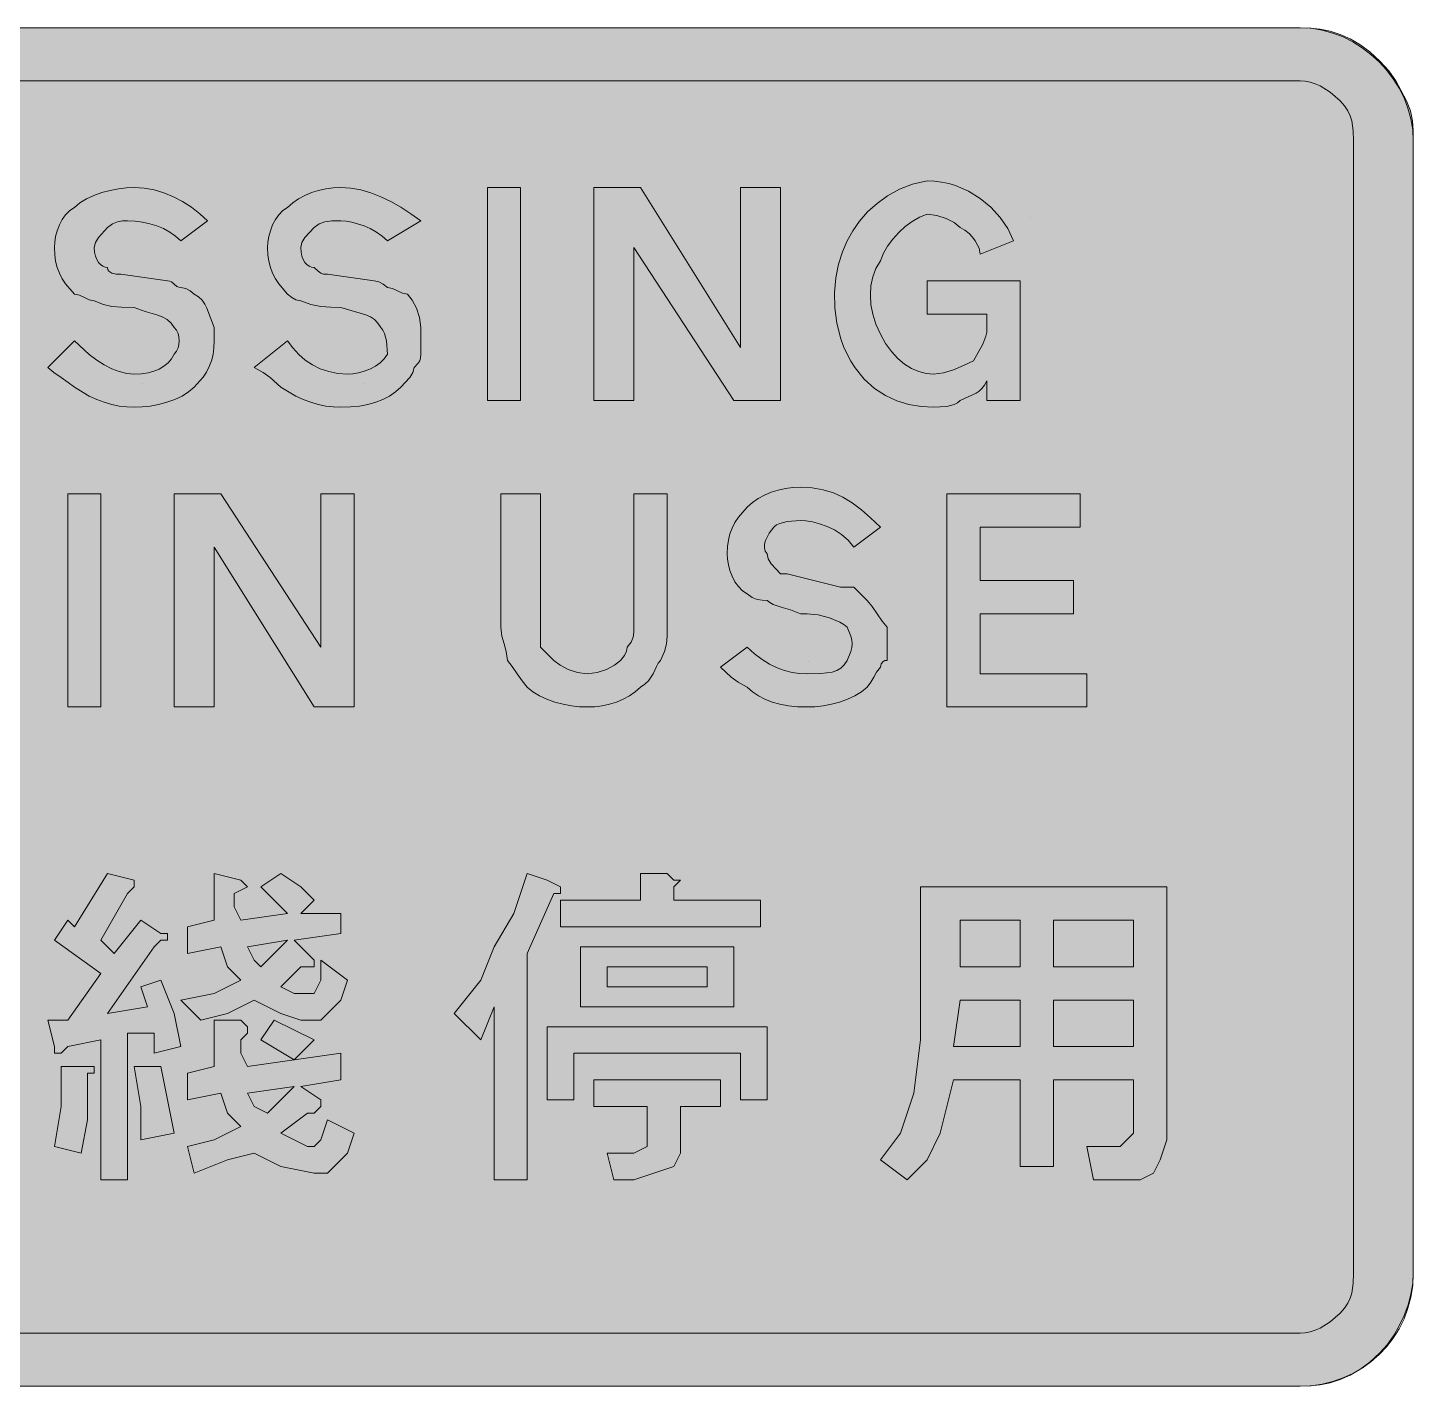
# Model space of a CAD drawing. Header units: metres. Extents: x 67 to 502, y 13 to 258.
# Drawn here: x 252.7 to 502.3, y 13.4 to 258.2 of the extents above; entities that cross this region are included whole.
import ezdxf

# ---------------------------------------------------------------- set-up
doc = ezdxf.new("R2010")
doc.units = ezdxf.units.M
for name, color, linetype, true_color in [('FILL_RED_FF0000', 7, 'Continuous', 0xff0000), ('FILL_WHITE_FFFFFF', 7, 'Continuous', 0xffffff), ('STROKE_RED_FF0000', 7, 'Continuous', 0xff0000), ('STROKE_WHITE_FFFFFF', 7, 'Continuous', 0xffffff)]:
    doc.layers.add(name, color=color, linetype=linetype, true_color=true_color)

msp = doc.modelspace()

# ---------------------------------------------------------------- hatches: boundary and pattern name
at = {"layer": 'FILL_RED_FF0000', "true_color": 0xff0000}
h = msp.add_hatch(color=7, dxfattribs=at)
h.dxf.hatch_style = 1
h.paths.add_polyline_path([(87.09, 23.04), (86.19, 23.1), (85.29, 23.26), (84.39, 23.55), (83.49, 23.94), (81.69, 25.06), (79.89, 26.64), (78.31, 28.44), (77.19, 30.24), (76.8, 31.14), (76.51, 32.04), (76.35, 32.94), (76.29, 33.84), (76.29, 237.84), (76.31, 238.74), (76.44, 239.64), (76.8, 240.54), (77.49, 241.44), (77.7, 242.34), (78.24, 243.24), (79.89, 245.04), (80.79, 245.75), (81.69, 246.24), (82.59, 246.73), (83.49, 247.44), (84.39, 247.63), (85.29, 248.04), (86.19, 248.45), (87.09, 248.64), (481.89, 248.64), (482.79, 248.58), (483.69, 248.42), (484.59, 248.13), (485.49, 247.74), (487.29, 246.62), (489.09, 245.04), (489.88, 244.14), (490.48, 243.24), (490.9, 242.34), (491.19, 241.44), (491.45, 239.64), (491.49, 237.84), (491.49, 33.84), (491.45, 32.04), (491.19, 30.24), (490.9, 29.34), (490.48, 28.44), (489.88, 27.54), (489.09, 26.64), (487.29, 25.06), (485.49, 23.94), (484.59, 23.55), (483.69, 23.26), (482.79, 23.1), (481.89, 23.04), (87.09, 23.04)])
at = {"layer": 'FILL_WHITE_FFFFFF', "true_color": 0xffffff}
h = msp.add_hatch(color=7, dxfattribs=at)
h.dxf.hatch_style = 1
h.paths.add_polyline_path([(87.09, 13.44), (85.29, 13.46), (83.49, 13.59), (81.69, 13.95), (79.89, 14.64), (77.41, 15.56), (75.39, 16.59), (74.55, 17.18), (73.81, 17.85), (73.2, 18.59), (72.69, 19.44), (71.1, 21.24), (69.84, 23.04), (67.89, 26.64), (67.2, 28.44), (66.84, 30.24), (66.71, 32.04), (66.69, 33.84), (66.69, 237.84), (66.75, 239.69), (66.95, 241.61), (67.32, 243.56), (67.89, 245.49), (68.68, 247.37), (69.73, 249.15), (71.05, 250.78), (72.69, 252.24), (73.2, 253.09), (73.81, 253.83), (74.55, 254.5), (75.39, 255.09), (77.41, 256.12), (79.89, 257.04), (81.69, 257.73), (83.49, 258.09), (85.29, 258.22), (87.09, 258.24), (481.89, 258.24), (483.69, 258.18), (485.49, 257.98), (487.29, 257.61), (489.09, 257.04), (490.89, 256.25), (492.69, 255.2), (494.49, 253.88), (496.29, 252.24), (497.88, 250.44), (499.14, 248.64), (501.09, 245.04), (501.78, 243.24), (502.14, 241.44), (502.27, 239.64), (502.29, 237.84), (502.29, 33.84), (502.18, 31.99), (501.86, 30.07), (501.34, 28.12), (500.64, 26.19), (499.77, 24.31), (498.75, 22.53), (497.58, 20.9), (496.29, 19.44), (494.49, 17.8), (492.69, 16.48), (490.89, 15.43), (489.09, 14.64), (487.29, 14.07), (485.49, 13.7), (483.69, 13.5), (481.89, 13.44), (87.09, 13.44)])
h = msp.add_hatch(color=7, dxfattribs=at)
h.dxf.hatch_style = 1
h.paths.add_polyline_path([(424.29, 217.44), (424.06, 218.53), (423.39, 219.84), (422.88, 220.51), (422.27, 221.15), (421.53, 221.74), (420.69, 222.24), (419.58, 223.12), (418.14, 223.89), (416.47, 224.43), (414.69, 224.64), (413.34, 224.08), (412.03, 223.33), (410.77, 222.4), (409.59, 221.34), (408.53, 220.16), (407.6, 218.9), (406.85, 217.59), (406.29, 216.24), (405.5, 214.84), (404.94, 213.33), (404.6, 211.75), (404.49, 210.09), (404.6, 208.38), (404.94, 206.62), (405.5, 204.84), (406.29, 203.04), (407.24, 201.35), (408.3, 199.89), (409.43, 198.65), (410.64, 197.64), (411.9, 196.85), (413.21, 196.29), (414.54, 195.95), (415.89, 195.84), (417.69, 196.05), (419.49, 196.59), (421.29, 197.36), (423.09, 198.24), (424.74, 201.24), (425.28, 202.63), (425.44, 203.39), (425.49, 204.24), (425.49, 206.64), (414.69, 206.64), (414.69, 212.64), (431.49, 212.64), (431.49, 191.04), (425.49, 191.04), (425.49, 194.64), (425.04, 193.85), (424.57, 193.23), (424.08, 192.76), (423.54, 192.39), (420.69, 191.04), (420.19, 190.64), (419.6, 190.35), (418.29, 189.99), (415.89, 189.84), (413.64, 189.96), (411.43, 190.33), (409.27, 190.98), (407.19, 191.94), (405.23, 193.24), (403.4, 194.9), (401.75, 196.96), (400.99, 198.15), (400.29, 199.44), (399.67, 200.8), (399.16, 202.19), (398.43, 204.99), (398.08, 207.79), (398.04, 210.54), (398.29, 213.17), (398.77, 215.64), (399.45, 217.88), (400.29, 219.84), (401.3, 221.63), (402.54, 223.38), (404, 225.05), (405.69, 226.59), (407.6, 227.96), (409.74, 229.12), (412.1, 230.03), (414.69, 230.64), (416.03, 230.58), (417.33, 230.42), (418.6, 230.16), (419.83, 229.8), (422.16, 228.8), (424.29, 227.49), (426.2, 225.89), (427.85, 224.06), (429.23, 222.03), (430.29, 219.84), (424.29, 217.44)])
h = msp.add_hatch(color=7, dxfattribs=at)
h.dxf.hatch_style = 1
h.paths.add_polyline_path([(279.34, 220.68), (278.28, 221.41), (277.15, 222.03), (275.94, 222.54), (274.68, 222.93), (273.37, 223.21), (272.04, 223.38), (270.69, 223.44), (269.79, 223.42), (268.89, 223.29), (267.99, 222.93), (267.09, 222.24), (265.44, 220.44), (264.9, 219.54), (264.69, 218.64), (264.74, 217.8), (264.9, 217.07), (265.13, 216.45), (265.44, 215.94), (265.8, 215.55), (266.21, 215.26), (266.64, 215.1), (267.09, 215.04), (267.14, 214.64), (267.3, 214.35), (267.84, 213.99), (268.61, 213.86), (269.49, 213.84), (277.89, 212.64), (278.29, 212.59), (278.6, 212.45), (279.09, 212.04), (279.58, 211.63), (279.89, 211.49), (280.29, 211.44), (281.17, 211.25), (281.94, 210.84), (282.69, 210.24), (283.48, 209.74), (284.1, 209.13), (284.57, 208.45), (284.94, 207.69), (286.29, 204.24), (286.29, 201.84), (286.23, 200.54), (286.07, 199.35), (285.78, 198.23), (285.39, 197.19), (284.88, 196.2), (284.27, 195.26), (282.69, 193.44), (281.68, 192.6), (280.5, 191.86), (279.17, 191.25), (277.74, 190.74), (276.26, 190.35), (274.76, 190.07), (273.29, 189.9), (271.89, 189.84), (270.54, 189.9), (269.19, 190.07), (267.84, 190.35), (266.49, 190.74), (265.14, 191.25), (263.79, 191.86), (261.09, 193.44), (260, 194.34), (258.69, 195.24), (257.38, 196.14), (256.29, 197.04), (261.09, 201.84), (263.79, 199.38), (265.14, 198.36), (266.49, 197.49), (267.84, 196.79), (269.19, 196.27), (270.54, 195.95), (271.89, 195.84), (273.18, 195.9), (274.37, 196.07), (275.43, 196.35), (276.39, 196.74), (277.23, 197.25), (277.97, 197.86), (278.58, 198.6), (279.09, 199.44), (279.48, 199.94), (279.77, 200.53), (279.93, 201.17), (279.99, 201.84), (279.93, 202.51), (279.77, 203.15), (279.48, 203.74), (279.09, 204.24), (278.53, 205.03), (277.8, 205.65), (276.92, 206.12), (275.94, 206.49), (273.86, 207.11), (271.89, 207.84), (269.58, 207.86), (267.84, 207.99), (266.32, 208.35), (264.69, 209.04), (263.79, 209.23), (262.89, 209.64), (261.99, 210.05), (261.09, 210.24), (259.51, 212.06), (258.9, 213), (258.39, 213.99), (258, 215.03), (257.71, 216.15), (257.55, 217.34), (257.49, 218.64), (257.55, 219.59), (257.71, 220.61), (258, 221.66), (258.39, 222.69), (258.9, 223.67), (259.51, 224.55), (260.25, 225.28), (261.09, 225.84), (262.1, 226.68), (263.28, 227.41), (264.61, 228.03), (266.04, 228.54), (267.52, 228.93), (269.02, 229.21), (270.49, 229.38), (271.89, 229.44), (273.69, 229.33), (275.47, 229.01), (277.23, 228.49), (278.94, 227.79), (280.6, 226.92), (282.18, 225.9), (283.69, 224.73), (285.09, 223.44), (280.29, 219.84), (279.34, 220.68)])
h = msp.add_hatch(color=7, dxfattribs=at)
h.dxf.hatch_style = 1
h.paths.add_polyline_path([(316.54, 220.68), (315.5, 221.41), (314.41, 222.03), (313.29, 222.54), (311.08, 223.21), (310.04, 223.38), (309.09, 223.44), (307.5, 223.42), (306.24, 223.29), (305.21, 222.93), (304.29, 222.24), (302.64, 220.44), (302.1, 219.54), (301.89, 218.64), (301.94, 217.8), (302.1, 217.07), (302.33, 216.45), (302.64, 215.94), (303, 215.55), (303.41, 215.26), (303.84, 215.1), (304.29, 215.04), (305, 214.35), (305.49, 213.99), (305.98, 213.86), (306.69, 213.84), (315.09, 212.64), (315.97, 212.45), (316.74, 212.04), (317.49, 211.44), (318.39, 211.25), (319.29, 210.84), (320.19, 210.43), (321.09, 210.24), (321.97, 209.13), (322.74, 207.69), (323.28, 206.02), (323.49, 204.24), (323.49, 203.04), (323.49, 201.84), (323.49, 200.64), (323.49, 199.44), (323.47, 198.73), (323.34, 198.24), (322.98, 197.75), (322.29, 197.04), (322.08, 196.14), (321.54, 195.24), (319.89, 193.44), (318.93, 192.6), (317.86, 191.86), (316.68, 191.25), (315.39, 190.74), (313.98, 190.35), (312.46, 190.07), (310.83, 189.9), (309.09, 189.84), (307.74, 189.9), (306.39, 190.07), (305.04, 190.35), (303.69, 190.74), (302.34, 191.25), (300.99, 191.86), (298.29, 193.44), (296.34, 195.24), (295.08, 196.14), (293.49, 197.04), (299.49, 201.84), (300.45, 200.55), (301.52, 199.38), (302.7, 198.36), (303.99, 197.49), (305.4, 196.79), (306.92, 196.27), (308.55, 195.95), (310.29, 195.84), (311.24, 195.9), (312.26, 196.07), (313.31, 196.35), (314.34, 196.74), (315.32, 197.25), (316.2, 197.86), (316.93, 198.6), (317.49, 199.44), (317.34, 201.84), (316.98, 203.15), (316.69, 203.74), (316.29, 204.24), (315.78, 205.03), (315.17, 205.65), (314.43, 206.12), (313.59, 206.49), (309.09, 207.84), (307.29, 207.86), (305.49, 207.99), (303.69, 208.35), (301.89, 209.04), (301.01, 209.23), (300.24, 209.64), (299.49, 210.24), (297.91, 212.06), (297.3, 213), (296.79, 213.99), (296.4, 215.03), (296.11, 216.15), (295.95, 217.34), (295.89, 218.64), (295.95, 219.59), (296.11, 220.61), (296.4, 221.66), (296.79, 222.69), (297.3, 223.67), (297.91, 224.55), (298.65, 225.28), (299.49, 225.84), (300.44, 226.68), (301.5, 227.41), (302.63, 228.03), (303.84, 228.54), (305.1, 228.93), (306.41, 229.21), (307.74, 229.38), (309.09, 229.44), (310.89, 229.33), (312.69, 229.01), (314.49, 228.49), (316.29, 227.79), (318.09, 226.92), (319.89, 225.9), (321.69, 224.73), (323.49, 223.44), (317.49, 219.84), (316.54, 220.68)])
h = msp.add_hatch(color=7, dxfattribs=at)
h.dxf.hatch_style = 1
h.paths.add_polyline_path([(335.49, 229.44), (341.49, 229.44), (341.49, 191.04), (335.49, 191.04), (335.49, 229.44)])
h = msp.add_hatch(color=7, dxfattribs=at)
h.dxf.hatch_style = 1
h.paths.add_polyline_path([(361.89, 218.64), (361.89, 191.04), (354.69, 191.04), (354.69, 229.44), (363.09, 229.44), (381.09, 200.64), (381.09, 229.44), (388.29, 229.44), (388.29, 191.04), (379.89, 191.04), (361.89, 218.64)])
h = msp.add_hatch(color=7, dxfattribs=at)
h.dxf.hatch_style = 1
h.paths.add_polyline_path([(407.49, 144.24), (407.09, 144.19), (406.8, 144.05), (406.44, 143.64), (406.29, 143.04), (405.58, 142.14), (405.09, 141.24), (404.6, 140.34), (403.89, 139.44), (402.88, 138.6), (401.7, 137.86), (400.37, 137.25), (398.94, 136.74), (397.46, 136.35), (395.96, 136.07), (394.49, 135.9), (393.09, 135.84), (391.35, 135.9), (389.71, 136.07), (388.2, 136.35), (386.79, 136.74), (385.5, 137.25), (384.31, 137.86), (383.25, 138.6), (382.29, 139.44), (380.7, 140.34), (379.44, 141.24), (377.49, 143.04), (382.29, 146.64), (383.64, 145.4), (384.99, 144.37), (386.34, 143.54), (387.69, 142.89), (389.04, 142.41), (390.39, 142.08), (391.74, 141.9), (393.09, 141.84), (395.57, 141.88), (397.59, 142.14), (398.43, 142.43), (399.17, 142.85), (399.78, 143.45), (400.29, 144.24), (400.96, 145.85), (401.13, 146.56), (401.19, 147.24), (401.13, 147.92), (400.96, 148.63), (400.29, 150.24), (399.73, 150.69), (399, 151.12), (397.14, 151.89), (395.06, 152.43), (393.09, 152.64), (391.89, 152.64), (390.11, 153.35), (388.44, 153.84), (387, 154.33), (386.39, 154.64), (385.89, 155.04), (384.99, 155.06), (384.09, 155.19), (383.19, 155.55), (382.29, 156.24), (381.45, 156.8), (380.71, 157.53), (380.1, 158.41), (379.59, 159.39), (379.2, 160.42), (378.91, 161.47), (378.75, 162.49), (378.69, 163.44), (378.75, 164.74), (378.91, 165.93), (379.2, 167.05), (379.59, 168.09), (380.1, 169.08), (380.71, 170.02), (382.29, 171.84), (383.24, 172.68), (384.3, 173.42), (385.43, 174.03), (386.64, 174.54), (387.9, 174.93), (389.21, 175.22), (390.54, 175.38), (391.89, 175.44), (394.03, 175.33), (396, 174.99), (397.82, 174.43), (399.54, 173.64), (401.21, 172.63), (402.86, 171.39), (404.54, 169.93), (406.29, 168.24), (401.49, 164.64), (400.49, 165.88), (399.31, 166.91), (398.03, 167.74), (396.69, 168.39), (395.35, 168.87), (394.07, 169.2), (392.89, 169.38), (391.89, 169.44), (389.49, 169.29), (388.18, 168.93), (387.59, 168.64), (387.09, 168.24), (386.23, 167.15), (385.59, 165.84), (385.43, 165.17), (385.4, 164.53), (385.55, 163.94), (385.89, 163.44), (386.1, 162.54), (386.64, 161.64), (388.29, 159.84), (389.49, 159.84), (399.09, 157.44), (401.49, 157.44), (403.89, 155.04), (404.79, 153.95), (405.69, 152.64), (406.59, 151.33), (407.49, 150.24), (407.49, 149.04), (407.49, 147.84), (407.49, 146.64), (407.49, 145.44), (407.49, 144.24)])
h = msp.add_hatch(color=7, dxfattribs=at)
h.dxf.hatch_style = 1
h.paths.add_polyline_path([(259.89, 174.24), (265.89, 174.24), (265.89, 135.84), (259.89, 135.84), (259.89, 174.24)])
h = msp.add_hatch(color=7, dxfattribs=at)
h.dxf.hatch_style = 1
h.paths.add_polyline_path([(286.29, 164.64), (286.29, 135.84), (279.09, 135.84), (279.09, 174.24), (287.49, 174.24), (305.49, 146.64), (305.49, 174.24), (311.49, 174.24), (311.49, 135.84), (304.29, 135.84), (286.29, 164.64)])
h = msp.add_hatch(color=7, dxfattribs=at)
h.dxf.hatch_style = 1
h.paths.add_polyline_path([(345.09, 150.24), (345.09, 146.64), (347.49, 144.24), (348.6, 143.36), (350.04, 142.59), (351.71, 142.05), (353.49, 141.84), (355.27, 142.05), (356.94, 142.59), (358.38, 143.36), (359.49, 144.24), (360.18, 145.12), (360.54, 145.89), (360.69, 146.64), (361.38, 147.54), (361.74, 148.44), (361.87, 149.34), (361.89, 150.24), (361.89, 174.24), (367.89, 174.24), (367.89, 150.24), (367.87, 148.63), (367.74, 147.24), (367.38, 145.85), (366.69, 144.24), (366.29, 143.74), (365.96, 143.15), (365.34, 141.84), (364.5, 140.53), (363.88, 139.94), (363.09, 139.44), (362.14, 138.6), (361.08, 137.86), (359.95, 137.25), (358.74, 136.74), (357.48, 136.35), (356.17, 136.07), (354.84, 135.9), (353.49, 135.84), (352.09, 135.9), (350.62, 136.07), (349.12, 136.35), (347.64, 136.74), (346.21, 137.25), (344.88, 137.86), (343.7, 138.6), (342.69, 139.44), (341.79, 140.53), (340.89, 141.84), (339.99, 143.15), (339.09, 144.24), (338.9, 145.85), (338.49, 147.24), (338.08, 148.63), (337.89, 150.24), (337.89, 174.24), (345.09, 174.24), (345.09, 150.24)])
h = msp.add_hatch(color=7, dxfattribs=at)
h.dxf.hatch_style = 1
h.paths.add_polyline_path([(418.29, 174.24), (442.29, 174.24), (442.29, 168.24), (424.29, 168.24), (424.29, 158.64), (441.09, 158.64), (441.09, 152.64), (424.29, 152.64), (424.29, 141.84), (443.49, 141.84), (443.49, 135.84), (418.29, 135.84), (418.29, 174.24)])
h = msp.add_hatch(color=7, dxfattribs=at)
h.dxf.hatch_style = 1
h.paths.add_polyline_path([(271.89, 104.64), (271.89, 103.44), (270.69, 102.24), (265.89, 93.84), (268.29, 91.44), (273.09, 97.44), (276.69, 95.04), (277.89, 95.04), (277.89, 93.84), (276.69, 93.84), (275.49, 92.64), (267.09, 80.64), (274.29, 81.84), (273.09, 85.44), (276.69, 86.64), (279.09, 80.64), (280.29, 74.64), (275.49, 73.44), (275.49, 77.04), (270.69, 77.04), (270.69, 50.64), (265.89, 50.64), (265.89, 75.84), (259.89, 74.64), (258.69, 73.44), (257.49, 73.44), (257.49, 74.64), (256.29, 79.44), (259.89, 79.44), (265.89, 87.84), (257.49, 93.84), (259.89, 97.44), (261.09, 96.24), (267.09, 105.84), (271.89, 104.64)])
h = msp.add_hatch(color=7, dxfattribs=at)
h.dxf.hatch_style = 1
h.paths.add_polyline_path([(304.29, 89.04), (301.89, 89.04), (298.29, 85.44), (300.69, 84.24), (303.09, 84.24), (304.29, 84.24), (305.49, 86.64), (305.49, 90.24), (310.29, 86.64), (309.09, 83.04), (306.69, 80.64), (305.49, 79.44), (301.89, 79.44), (298.29, 80.64), (293.49, 83.04), (288.69, 80.64), (283.89, 79.44), (280.29, 83.04), (286.29, 84.24), (291.09, 86.64), (288.69, 89.04), (287.49, 92.64), (281.49, 91.44), (281.49, 96.24), (286.29, 97.44), (286.29, 101.04), (286.29, 105.84), (291.09, 104.64), (292.29, 103.44), (289.89, 102.24), (289.89, 99.84), (291.09, 97.44), (299.49, 98.64), (294.69, 103.44), (298.29, 105.84), (301.89, 103.44), (304.29, 101.04), (301.89, 98.64), (309.09, 98.64), (309.09, 95.04), (300.69, 93.84), (304.29, 90.24), (304.29, 89.04)])
h.paths.add_polyline_path([(293.49, 90.24), (294.69, 89.04), (299.49, 93.84), (292.29, 92.64), (293.49, 90.24)], flags=16)
h = msp.add_hatch(color=7, dxfattribs=at)
h.dxf.hatch_style = 1
h.paths.add_polyline_path([(348.69, 103.44), (348.69, 102.24), (347.49, 102.24), (342.69, 91.44), (342.69, 50.64), (336.69, 50.64), (336.69, 81.84), (334.29, 75.84), (329.49, 80.64), (334.29, 86.64), (336.69, 92.64), (340.29, 98.64), (342.69, 105.84), (346.29, 104.64), (348.69, 103.44)])
h = msp.add_hatch(color=7, dxfattribs=at)
h.dxf.hatch_style = 1
h.paths.add_polyline_path([(367.89, 105.84), (369.09, 104.64), (370.29, 104.64), (369.09, 103.44), (369.09, 101.04), (384.69, 101.04), (384.69, 96.24), (348.69, 96.24), (348.69, 101.04), (363.09, 101.04), (363.09, 105.84), (367.89, 105.84)])
h = msp.add_hatch(color=7, dxfattribs=at)
h.dxf.hatch_style = 1
h.paths.add_polyline_path([(453.09, 50.64), (448.29, 50.64), (444.69, 50.64), (443.49, 56.64), (447.09, 56.64), (449.49, 56.64), (450.69, 57.84), (451.89, 59.04), (451.89, 60.24), (451.89, 68.64), (437.49, 68.64), (437.49, 53.04), (431.49, 53.04), (431.49, 68.64), (419.49, 68.64), (418.29, 63.84), (417.09, 59.04), (414.69, 54.24), (411.09, 50.64), (406.29, 54.24), (409.89, 59.04), (412.29, 66.24), (413.49, 75.84), (413.49, 86.64), (413.49, 103.44), (457.89, 103.44), (457.89, 57.84), (456.69, 54.24), (455.49, 51.84), (453.09, 50.64)])
h.paths.add_polyline_path([(431.49, 89.04), (431.49, 97.44), (420.69, 97.44), (420.69, 89.04), (431.49, 89.04)], flags=16)
h.paths.add_polyline_path([(431.49, 74.64), (431.49, 83.04), (420.69, 83.04), (419.49, 74.64), (431.49, 74.64)], flags=16)
h.paths.add_polyline_path([(437.49, 97.44), (437.49, 89.04), (451.89, 89.04), (451.89, 97.44), (437.49, 97.44)], flags=16)
h.paths.add_polyline_path([(451.89, 83.04), (437.49, 83.04), (437.49, 74.64), (451.89, 74.64), (451.89, 83.04)], flags=16)
h = msp.add_hatch(color=7, dxfattribs=at)
h.dxf.hatch_style = 1
h.paths.add_polyline_path([(379.89, 81.84), (352.29, 81.84), (352.29, 92.64), (379.89, 92.64), (379.89, 81.84)])
h.paths.add_polyline_path([(375.09, 89.04), (357.09, 89.04), (357.09, 85.44), (375.09, 85.44), (375.09, 89.04)], flags=16)
h = msp.add_hatch(color=7, dxfattribs=at)
h.dxf.hatch_style = 1
h.paths.add_polyline_path([(305.49, 65.04), (305.49, 63.84), (304.29, 62.64), (303.09, 62.64), (298.29, 59.04), (300.69, 57.84), (303.09, 56.64), (304.29, 56.64), (305.49, 57.84), (306.69, 61.44), (311.49, 59.04), (310.29, 55.44), (307.89, 53.04), (306.69, 51.84), (304.29, 51.84), (298.29, 53.04), (293.49, 55.44), (288.69, 54.24), (282.69, 51.84), (281.49, 56.64), (286.29, 57.84), (291.09, 60.24), (288.69, 62.64), (287.49, 66.24), (281.49, 65.04), (281.49, 69.84), (286.29, 71.04), (286.29, 74.64), (286.29, 79.44), (291.09, 79.44), (292.29, 78.24), (292.29, 77.04), (291.09, 75.84), (291.09, 73.44), (292.29, 71.04), (300.69, 72.24), (309.09, 73.44), (309.09, 68.64), (301.89, 67.44), (305.49, 65.04)])
h.paths.add_polyline_path([(295.89, 62.64), (300.69, 67.44), (292.29, 66.24), (293.49, 63.84), (295.89, 62.64)], flags=16)
h = msp.add_hatch(color=7, dxfattribs=at)
h.dxf.hatch_style = 1
h.paths.add_polyline_path([(300.69, 72.24), (294.69, 75.84), (297.09, 79.44), (304.29, 75.84), (300.69, 72.24)])
h = msp.add_hatch(color=7, dxfattribs=at)
h.dxf.hatch_style = 1
h.paths.add_polyline_path([(385.89, 78.24), (385.89, 65.04), (381.09, 65.04), (381.09, 73.44), (351.09, 73.44), (351.09, 65.04), (346.29, 65.04), (346.29, 78.24), (385.89, 78.24)])
h = msp.add_hatch(color=7, dxfattribs=at)
h.dxf.hatch_style = 1
h.paths.add_polyline_path([(263.49, 71.04), (264.69, 71.04), (264.69, 69.84), (263.49, 69.84), (263.49, 61.44), (262.29, 55.44), (257.49, 56.64), (258.69, 63.84), (258.69, 71.04), (262.29, 71.04), (263.49, 71.04)])
h = msp.add_hatch(color=7, dxfattribs=at)
h.dxf.hatch_style = 1
h.paths.add_polyline_path([(279.09, 59.04), (273.09, 57.84), (273.09, 63.84), (271.89, 71.04), (276.69, 71.04), (279.09, 59.04)])
h = msp.add_hatch(color=7, dxfattribs=at)
h.dxf.hatch_style = 1
h.paths.add_polyline_path([(377.49, 68.64), (377.49, 63.84), (370.29, 63.84), (370.29, 59.04), (370.29, 55.44), (369.09, 53.04), (365.49, 51.84), (361.89, 50.64), (358.29, 50.64), (357.09, 55.44), (360.69, 55.44), (361.89, 55.44), (364.29, 56.64), (364.29, 57.84), (364.29, 59.04), (364.29, 63.84), (354.69, 63.84), (354.69, 68.64), (377.49, 68.64)])

# ---------------------------------------------------------------- linework, layer by layer
at = {"layer": 'FILL_RED_FF0000', "lineweight": 0, "true_color": 0xff0000}
msp.add_lwpolyline([(87.09, 248.64), (481.89, 248.64), (482.79, 248.58), (483.69, 248.42), (484.59, 248.13), (485.49, 247.74), (487.29, 246.62), (489.09, 245.04), (489.88, 244.14), (490.48, 243.24), (490.9, 242.34), (491.19, 241.44), (491.45, 239.64), (491.49, 237.84), (491.49, 33.84), (491.45, 32.04), (491.19, 30.24), (490.9, 29.34), (490.48, 28.44), (489.88, 27.54), (489.09, 26.64), (487.29, 25.06), (485.49, 23.94), (484.59, 23.55), (483.69, 23.26), (482.79, 23.1), (481.89, 23.04), (87.09, 23.04)], dxfattribs=at)
at = {"layer": 'FILL_WHITE_FFFFFF', "lineweight": 0, "true_color": 0xffffff}
msp.add_lwpolyline([(87.09, 258.24), (481.89, 258.24), (483.69, 258.18), (485.49, 257.98), (487.29, 257.61), (489.09, 257.04), (490.89, 256.25), (492.69, 255.2), (494.49, 253.88), (496.29, 252.24), (497.88, 250.44), (499.14, 248.64), (501.09, 245.04), (501.78, 243.24), (502.14, 241.44), (502.27, 239.64), (502.29, 237.84), (502.29, 33.84), (502.18, 31.99), (501.86, 30.07), (501.34, 28.12), (500.64, 26.19), (499.77, 24.31), (498.75, 22.53), (497.58, 20.9), (496.29, 19.44), (494.49, 17.8), (492.69, 16.48), (490.89, 15.43), (489.09, 14.64), (487.29, 14.07), (485.49, 13.7), (483.69, 13.5), (481.89, 13.44), (87.09, 13.44)], dxfattribs=at)
for points in [[(424.29, 217.44), (424.06, 218.53), (423.39, 219.84), (422.88, 220.51), (422.27, 221.15), (421.53, 221.74), (420.69, 222.24), (419.58, 223.12), (418.14, 223.89), (416.47, 224.43), (414.69, 224.64), (413.34, 224.08), (412.03, 223.33), (410.77, 222.4), (409.59, 221.34), (408.53, 220.16), (407.6, 218.9), (406.85, 217.59), (406.29, 216.24), (405.5, 214.84), (404.94, 213.33), (404.6, 211.75), (404.49, 210.09), (404.6, 208.38), (404.94, 206.62), (405.5, 204.84), (406.29, 203.04), (407.24, 201.35), (408.3, 199.89), (409.43, 198.65), (410.64, 197.64), (411.9, 196.85), (413.21, 196.29), (414.54, 195.95), (415.89, 195.84), (417.69, 196.05), (419.49, 196.59), (421.29, 197.36), (423.09, 198.24), (424.74, 201.24), (425.28, 202.63), (425.44, 203.39), (425.49, 204.24), (425.49, 206.64), (414.69, 206.64), (414.69, 212.64), (431.49, 212.64), (431.49, 191.04), (425.49, 191.04), (425.49, 194.64), (425.04, 193.85), (424.57, 193.23), (424.08, 192.76), (423.54, 192.39), (420.69, 191.04), (420.19, 190.64), (419.6, 190.35), (418.29, 189.99), (415.89, 189.84), (413.64, 189.96), (411.43, 190.33), (409.27, 190.98), (407.19, 191.94), (405.23, 193.24), (403.4, 194.9), (401.75, 196.96), (400.99, 198.15), (400.29, 199.44), (399.67, 200.8), (399.16, 202.19), (398.43, 204.99), (398.08, 207.79), (398.04, 210.54), (398.29, 213.17), (398.77, 215.64), (399.45, 217.88), (400.29, 219.84), (401.3, 221.63), (402.54, 223.38), (404, 225.05), (405.69, 226.59), (407.6, 227.96), (409.74, 229.12), (412.1, 230.03), (414.69, 230.64), (416.03, 230.58), (417.33, 230.42), (418.6, 230.16), (419.83, 229.8), (422.16, 228.8), (424.29, 227.49), (426.2, 225.89), (427.85, 224.06), (429.23, 222.03), (430.29, 219.84)], [(279.34, 220.68), (278.28, 221.41), (277.15, 222.03), (275.94, 222.54), (274.68, 222.93), (273.37, 223.21), (272.04, 223.38), (270.69, 223.44), (269.79, 223.42), (268.89, 223.29), (267.99, 222.93), (267.09, 222.24), (265.44, 220.44), (264.9, 219.54), (264.69, 218.64), (264.74, 217.8), (264.9, 217.07), (265.13, 216.45), (265.44, 215.94), (265.8, 215.55), (266.21, 215.26), (266.64, 215.1), (267.09, 215.04), (267.14, 214.64), (267.3, 214.35), (267.84, 213.99), (268.61, 213.86), (269.49, 213.84), (277.89, 212.64), (278.29, 212.59), (278.6, 212.45), (279.09, 212.04), (279.58, 211.63), (279.89, 211.49), (280.29, 211.44), (281.17, 211.25), (281.94, 210.84), (282.69, 210.24), (283.48, 209.74), (284.1, 209.13), (284.57, 208.45), (284.94, 207.69), (286.29, 204.24), (286.29, 201.84), (286.23, 200.54), (286.07, 199.35), (285.78, 198.23), (285.39, 197.19), (284.88, 196.2), (284.27, 195.26), (282.69, 193.44), (281.68, 192.6), (280.5, 191.86), (279.17, 191.25), (277.74, 190.74), (276.26, 190.35), (274.76, 190.07), (273.29, 189.9), (271.89, 189.84), (270.54, 189.9), (269.19, 190.07), (267.84, 190.35), (266.49, 190.74), (265.14, 191.25), (263.79, 191.86), (261.09, 193.44), (260, 194.34), (258.69, 195.24), (257.38, 196.14), (256.29, 197.04), (261.09, 201.84), (263.79, 199.38), (265.14, 198.36), (266.49, 197.49), (267.84, 196.79), (269.19, 196.27), (270.54, 195.95), (271.89, 195.84), (273.18, 195.9), (274.37, 196.07), (275.43, 196.35), (276.39, 196.74), (277.23, 197.25), (277.97, 197.86), (278.58, 198.6), (279.09, 199.44), (279.48, 199.94), (279.77, 200.53), (279.93, 201.17), (279.99, 201.84), (279.93, 202.51), (279.77, 203.15), (279.48, 203.74), (279.09, 204.24), (278.53, 205.03), (277.8, 205.65), (276.92, 206.12), (275.94, 206.49), (273.86, 207.11), (271.89, 207.84), (269.58, 207.86), (267.84, 207.99), (266.32, 208.35), (264.69, 209.04), (263.79, 209.23), (262.89, 209.64), (261.99, 210.05), (261.09, 210.24), (259.51, 212.06), (258.9, 213), (258.39, 213.99), (258, 215.03), (257.71, 216.15), (257.55, 217.34), (257.49, 218.64), (257.55, 219.59), (257.71, 220.61), (258, 221.66), (258.39, 222.69), (258.9, 223.67), (259.51, 224.55), (260.25, 225.28), (261.09, 225.84), (262.1, 226.68), (263.28, 227.41), (264.61, 228.03), (266.04, 228.54), (267.52, 228.93), (269.02, 229.21), (270.49, 229.38), (271.89, 229.44), (273.69, 229.33), (275.47, 229.01), (277.23, 228.49), (278.94, 227.79), (280.6, 226.92), (282.18, 225.9), (283.69, 224.73), (285.09, 223.44), (280.29, 219.84)], [(316.54, 220.68), (315.5, 221.41), (314.41, 222.03), (313.29, 222.54), (311.08, 223.21), (310.04, 223.38), (309.09, 223.44), (307.5, 223.42), (306.24, 223.29), (305.21, 222.93), (304.29, 222.24), (302.64, 220.44), (302.1, 219.54), (301.89, 218.64), (301.94, 217.8), (302.1, 217.07), (302.33, 216.45), (302.64, 215.94), (303, 215.55), (303.41, 215.26), (303.84, 215.1), (304.29, 215.04), (305, 214.35), (305.49, 213.99), (305.98, 213.86), (306.69, 213.84), (315.09, 212.64), (315.97, 212.45), (316.74, 212.04), (317.49, 211.44), (318.39, 211.25), (319.29, 210.84), (320.19, 210.43), (321.09, 210.24), (321.97, 209.13), (322.74, 207.69), (323.28, 206.02), (323.49, 204.24), (323.49, 203.04), (323.49, 201.84), (323.49, 200.64), (323.49, 199.44), (323.47, 198.73), (323.34, 198.24), (322.98, 197.75), (322.29, 197.04), (322.08, 196.14), (321.54, 195.24), (319.89, 193.44), (318.93, 192.6), (317.86, 191.86), (316.68, 191.25), (315.39, 190.74), (313.98, 190.35), (312.46, 190.07), (310.83, 189.9), (309.09, 189.84), (307.74, 189.9), (306.39, 190.07), (305.04, 190.35), (303.69, 190.74), (302.34, 191.25), (300.99, 191.86), (298.29, 193.44), (296.34, 195.24), (295.08, 196.14), (293.49, 197.04), (299.49, 201.84), (300.45, 200.55), (301.52, 199.38), (302.7, 198.36), (303.99, 197.49), (305.4, 196.79), (306.92, 196.27), (308.55, 195.95), (310.29, 195.84), (311.24, 195.9), (312.26, 196.07), (313.31, 196.35), (314.34, 196.74), (315.32, 197.25), (316.2, 197.86), (316.93, 198.6), (317.49, 199.44), (317.34, 201.84), (316.98, 203.15), (316.69, 203.74), (316.29, 204.24), (315.78, 205.03), (315.17, 205.65), (314.43, 206.12), (313.59, 206.49), (309.09, 207.84), (307.29, 207.86), (305.49, 207.99), (303.69, 208.35), (301.89, 209.04), (301.01, 209.23), (300.24, 209.64), (299.49, 210.24), (297.91, 212.06), (297.3, 213), (296.79, 213.99), (296.4, 215.03), (296.11, 216.15), (295.95, 217.34), (295.89, 218.64), (295.95, 219.59), (296.11, 220.61), (296.4, 221.66), (296.79, 222.69), (297.3, 223.67), (297.91, 224.55), (298.65, 225.28), (299.49, 225.84), (300.44, 226.68), (301.5, 227.41), (302.63, 228.03), (303.84, 228.54), (305.1, 228.93), (306.41, 229.21), (307.74, 229.38), (309.09, 229.44), (310.89, 229.33), (312.69, 229.01), (314.49, 228.49), (316.29, 227.79), (318.09, 226.92), (319.89, 225.9), (321.69, 224.73), (323.49, 223.44), (317.49, 219.84)], [(335.49, 229.44), (341.49, 229.44), (341.49, 191.04), (335.49, 191.04)], [(361.89, 218.64), (361.89, 191.04), (354.69, 191.04), (354.69, 229.44), (363.09, 229.44), (381.09, 200.64), (381.09, 229.44), (388.29, 229.44), (388.29, 191.04), (379.89, 191.04)], [(407.49, 144.24), (407.09, 144.19), (406.8, 144.05), (406.44, 143.64), (406.29, 143.04), (405.58, 142.14), (405.09, 141.24), (404.6, 140.34), (403.89, 139.44), (402.88, 138.6), (401.7, 137.86), (400.37, 137.25), (398.94, 136.74), (397.46, 136.35), (395.96, 136.07), (394.49, 135.9), (393.09, 135.84), (391.35, 135.9), (389.71, 136.07), (388.2, 136.35), (386.79, 136.74), (385.5, 137.25), (384.31, 137.86), (383.25, 138.6), (382.29, 139.44), (380.7, 140.34), (379.44, 141.24), (377.49, 143.04), (382.29, 146.64), (383.64, 145.4), (384.99, 144.37), (386.34, 143.54), (387.69, 142.89), (389.04, 142.41), (390.39, 142.08), (391.74, 141.9), (393.09, 141.84), (395.57, 141.88), (397.59, 142.14), (398.43, 142.43), (399.17, 142.85), (399.78, 143.45), (400.29, 144.24), (400.96, 145.85), (401.13, 146.56), (401.19, 147.24), (401.13, 147.92), (400.96, 148.63), (400.29, 150.24), (399.73, 150.69), (399, 151.12), (397.14, 151.89), (395.06, 152.43), (393.09, 152.64), (391.89, 152.64), (390.11, 153.35), (388.44, 153.84), (387, 154.33), (386.39, 154.64), (385.89, 155.04), (384.99, 155.06), (384.09, 155.19), (383.19, 155.55), (382.29, 156.24), (381.45, 156.8), (380.71, 157.53), (380.1, 158.41), (379.59, 159.39), (379.2, 160.42), (378.91, 161.47), (378.75, 162.49), (378.69, 163.44), (378.75, 164.74), (378.91, 165.93), (379.2, 167.05), (379.59, 168.09), (380.1, 169.08), (380.71, 170.02), (382.29, 171.84), (383.24, 172.68), (384.3, 173.42), (385.43, 174.03), (386.64, 174.54), (387.9, 174.93), (389.21, 175.22), (390.54, 175.38), (391.89, 175.44), (394.03, 175.33), (396, 174.99), (397.82, 174.43), (399.54, 173.64), (401.21, 172.63), (402.86, 171.39), (404.54, 169.93), (406.29, 168.24), (401.49, 164.64), (400.49, 165.88), (399.31, 166.91), (398.03, 167.74), (396.69, 168.39), (395.35, 168.87), (394.07, 169.2), (392.89, 169.38), (391.89, 169.44), (389.49, 169.29), (388.18, 168.93), (387.59, 168.64), (387.09, 168.24), (386.23, 167.15), (385.59, 165.84), (385.43, 165.17), (385.4, 164.53), (385.55, 163.94), (385.89, 163.44), (386.1, 162.54), (386.64, 161.64), (388.29, 159.84), (389.49, 159.84), (399.09, 157.44), (401.49, 157.44), (403.89, 155.04), (404.79, 153.95), (405.69, 152.64), (406.59, 151.33), (407.49, 150.24), (407.49, 149.04), (407.49, 147.84), (407.49, 146.64), (407.49, 145.44)], [(259.89, 174.24), (265.89, 174.24), (265.89, 135.84), (259.89, 135.84)], [(286.29, 164.64), (286.29, 135.84), (279.09, 135.84), (279.09, 174.24), (287.49, 174.24), (305.49, 146.64), (305.49, 174.24), (311.49, 174.24), (311.49, 135.84), (304.29, 135.84)], [(345.09, 150.24), (345.09, 146.64), (347.49, 144.24), (348.6, 143.36), (350.04, 142.59), (351.71, 142.05), (353.49, 141.84), (355.27, 142.05), (356.94, 142.59), (358.38, 143.36), (359.49, 144.24), (360.18, 145.12), (360.54, 145.89), (360.69, 146.64), (361.38, 147.54), (361.74, 148.44), (361.87, 149.34), (361.89, 150.24), (361.89, 174.24), (367.89, 174.24), (367.89, 150.24), (367.87, 148.63), (367.74, 147.24), (367.38, 145.85), (366.69, 144.24), (366.29, 143.74), (365.96, 143.15), (365.34, 141.84), (364.5, 140.53), (363.88, 139.94), (363.09, 139.44), (362.14, 138.6), (361.08, 137.86), (359.95, 137.25), (358.74, 136.74), (357.48, 136.35), (356.17, 136.07), (354.84, 135.9), (353.49, 135.84), (352.09, 135.9), (350.62, 136.07), (349.12, 136.35), (347.64, 136.74), (346.21, 137.25), (344.88, 137.86), (343.7, 138.6), (342.69, 139.44), (341.79, 140.53), (340.89, 141.84), (339.99, 143.15), (339.09, 144.24), (338.9, 145.85), (338.49, 147.24), (338.08, 148.63), (337.89, 150.24), (337.89, 174.24), (345.09, 174.24)], [(418.29, 174.24), (442.29, 174.24), (442.29, 168.24), (424.29, 168.24), (424.29, 158.64), (441.09, 158.64), (441.09, 152.64), (424.29, 152.64), (424.29, 141.84), (443.49, 141.84), (443.49, 135.84), (418.29, 135.84)], [(271.89, 104.64), (271.89, 103.44), (270.69, 102.24), (265.89, 93.84), (268.29, 91.44), (273.09, 97.44), (276.69, 95.04), (277.89, 95.04), (277.89, 93.84), (276.69, 93.84), (275.49, 92.64), (267.09, 80.64), (274.29, 81.84), (273.09, 85.44), (276.69, 86.64), (279.09, 80.64), (280.29, 74.64), (275.49, 73.44), (275.49, 77.04), (270.69, 77.04), (270.69, 50.64), (265.89, 50.64), (265.89, 75.84), (259.89, 74.64), (258.69, 73.44), (257.49, 73.44), (257.49, 74.64), (256.29, 79.44), (259.89, 79.44), (265.89, 87.84), (257.49, 93.84), (259.89, 97.44), (261.09, 96.24), (267.09, 105.84)], [(304.29, 89.04), (301.89, 89.04), (298.29, 85.44), (300.69, 84.24), (303.09, 84.24), (304.29, 84.24), (305.49, 86.64), (305.49, 90.24), (310.29, 86.64), (309.09, 83.04), (306.69, 80.64), (305.49, 79.44), (301.89, 79.44), (298.29, 80.64), (293.49, 83.04), (288.69, 80.64), (283.89, 79.44), (280.29, 83.04), (286.29, 84.24), (291.09, 86.64), (288.69, 89.04), (287.49, 92.64), (281.49, 91.44), (281.49, 96.24), (286.29, 97.44), (286.29, 101.04), (286.29, 105.84), (291.09, 104.64), (292.29, 103.44), (289.89, 102.24), (289.89, 99.84), (291.09, 97.44), (299.49, 98.64), (294.69, 103.44), (298.29, 105.84), (301.89, 103.44), (304.29, 101.04), (301.89, 98.64), (309.09, 98.64), (309.09, 95.04), (300.69, 93.84), (304.29, 90.24)], [(348.69, 103.44), (348.69, 102.24), (347.49, 102.24), (342.69, 91.44), (342.69, 50.64), (336.69, 50.64), (336.69, 81.84), (334.29, 75.84), (329.49, 80.64), (334.29, 86.64), (336.69, 92.64), (340.29, 98.64), (342.69, 105.84), (346.29, 104.64)], [(367.89, 105.84), (369.09, 104.64), (370.29, 104.64), (369.09, 103.44), (369.09, 101.04), (384.69, 101.04), (384.69, 96.24), (348.69, 96.24), (348.69, 101.04), (363.09, 101.04), (363.09, 105.84)], [(453.09, 50.64), (448.29, 50.64), (444.69, 50.64), (443.49, 56.64), (447.09, 56.64), (449.49, 56.64), (450.69, 57.84), (451.89, 59.04), (451.89, 60.24), (451.89, 68.64), (437.49, 68.64), (437.49, 53.04), (431.49, 53.04), (431.49, 68.64), (419.49, 68.64), (418.29, 63.84), (417.09, 59.04), (414.69, 54.24), (411.09, 50.64), (406.29, 54.24), (409.89, 59.04), (412.29, 66.24), (413.49, 75.84), (413.49, 86.64), (413.49, 103.44), (457.89, 103.44), (457.89, 57.84), (456.69, 54.24), (455.49, 51.84)], [(431.49, 89.04), (431.49, 97.44), (420.69, 97.44), (420.69, 89.04)], [(437.49, 97.44), (437.49, 89.04), (451.89, 89.04), (451.89, 97.44)], [(293.49, 90.24), (294.69, 89.04), (299.49, 93.84), (292.29, 92.64)], [(379.89, 81.84), (352.29, 81.84), (352.29, 92.64), (379.89, 92.64)], [(375.09, 89.04), (357.09, 89.04), (357.09, 85.44), (375.09, 85.44)], [(431.49, 74.64), (431.49, 83.04), (420.69, 83.04), (419.49, 74.64)], [(451.89, 83.04), (437.49, 83.04), (437.49, 74.64), (451.89, 74.64)], [(305.49, 65.04), (305.49, 63.84), (304.29, 62.64), (303.09, 62.64), (298.29, 59.04), (300.69, 57.84), (303.09, 56.64), (304.29, 56.64), (305.49, 57.84), (306.69, 61.44), (311.49, 59.04), (310.29, 55.44), (307.89, 53.04), (306.69, 51.84), (304.29, 51.84), (298.29, 53.04), (293.49, 55.44), (288.69, 54.24), (282.69, 51.84), (281.49, 56.64), (286.29, 57.84), (291.09, 60.24), (288.69, 62.64), (287.49, 66.24), (281.49, 65.04), (281.49, 69.84), (286.29, 71.04), (286.29, 74.64), (286.29, 79.44), (291.09, 79.44), (292.29, 78.24), (292.29, 77.04), (291.09, 75.84), (291.09, 73.44), (292.29, 71.04), (300.69, 72.24), (309.09, 73.44), (309.09, 68.64), (301.89, 67.44)], [(300.69, 72.24), (294.69, 75.84), (297.09, 79.44), (304.29, 75.84)], [(385.89, 78.24), (385.89, 65.04), (381.09, 65.04), (381.09, 73.44), (351.09, 73.44), (351.09, 65.04), (346.29, 65.04), (346.29, 78.24)], [(263.49, 71.04), (264.69, 71.04), (264.69, 69.84), (263.49, 69.84), (263.49, 61.44), (262.29, 55.44), (257.49, 56.64), (258.69, 63.84), (258.69, 71.04), (262.29, 71.04)], [(279.09, 59.04), (273.09, 57.84), (273.09, 63.84), (271.89, 71.04), (276.69, 71.04)], [(295.89, 62.64), (300.69, 67.44), (292.29, 66.24), (293.49, 63.84)], [(377.49, 68.64), (377.49, 63.84), (370.29, 63.84), (370.29, 59.04), (370.29, 55.44), (369.09, 53.04), (365.49, 51.84), (361.89, 50.64), (358.29, 50.64), (357.09, 55.44), (360.69, 55.44), (361.89, 55.44), (364.29, 56.64), (364.29, 57.84), (364.29, 59.04), (364.29, 63.84), (354.69, 63.84), (354.69, 68.64)]]:
    msp.add_lwpolyline(points, close=True, dxfattribs=at)
at = {"layer": 'STROKE_RED_FF0000', "lineweight": 0, "true_color": 0xff0000}
for points in [[(502.29, 33.84), (502.29, 237.84), (502.18, 239.85), (501.86, 241.82), (501.33, 243.73), (500.62, 245.58), (499.73, 247.36), (498.68, 249.04), (497.48, 250.62), (496.14, 252.09), (494.67, 253.43), (493.09, 254.63), (491.41, 255.68), (489.63, 256.57), (487.78, 257.28), (485.87, 257.81), (483.9, 258.13), (481.89, 258.24), (87.09, 258.24)], [(87.09, 13.44), (481.89, 13.44), (483.9, 13.54), (485.87, 13.82), (487.78, 14.29), (489.63, 14.94), (491.41, 15.75), (493.09, 16.73), (494.67, 17.86), (496.14, 19.14), (497.48, 20.56), (498.68, 22.11), (499.73, 23.79), (500.62, 25.59), (501.33, 27.5), (501.86, 29.52), (502.18, 31.63), (502.29, 33.84)]]:
    msp.add_lwpolyline(points, dxfattribs=at)
at = {"layer": 'STROKE_WHITE_FFFFFF', "lineweight": 0, "true_color": 0xffffff}
for points in [[(335.49, 229.44), (341.49, 229.44), (341.49, 191.04), (335.49, 191.04), (335.49, 229.44)], [(433.29, 224.08), (433.29, 224.08)], [(273.29, 194.08), (273.29, 194.08)], [(313.29, 194.08), (313.29, 194.08)], [(259.89, 174.24), (265.89, 174.24), (265.89, 135.84), (259.89, 135.84), (259.89, 174.24)], [(393.29, 144.08), (393.29, 144.08)]]:
    msp.add_lwpolyline(points, dxfattribs=at)

doc.saveas('drawing.dxf')
